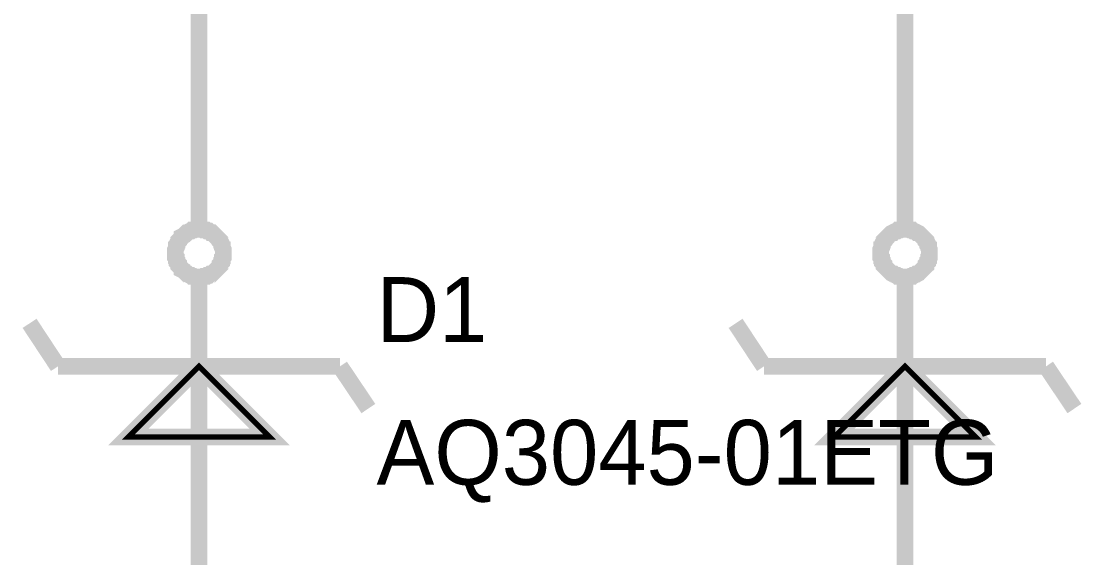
# Model space of a CAD drawing. Header units: inches. Extents: x 0 to 31.5, y 0 to 22.3.
# Drawn here: x 5.076 to 5.828, y 16.864 to 17.244 of the extents above; entities that cross this region are included whole.
import ezdxf

# ---------------------------------------------------------------- set-up
doc = ezdxf.new("R2010")
doc.units = ezdxf.units.IN
doc.header["$MEASUREMENT"] = 0
doc.layers.add('Sheet', color=255, linetype='Continuous')

msp = doc.modelspace()

# ---------------------------------------------------------------- linework, layer by layer
at = {"layer": 'Sheet'}
for points in [[(5.20235, 17.19992, 0.0118, 0.0118, 0), (5.20235, 18.49949, 0.0118, 0.0118, 0)], [(5.70243, 17.19992, 0.0118, 0.0118, 0), (5.70243, 17.99988, 0.0118, 0.0118, 0)], [(5.20235, 17.1, 0.0118, 0.0118, 0), (5.20235, 17.19992, 0.0118, 0.0118, 0)], [(5.70243, 17.1, 0.0118, 0.0118, 0), (5.70243, 17.19992, 0.0118, 0.0118, 0)], [(5.1857, 17.0799, 0.0118, 0.0118, 0), (5.1857, 17.08047, 0.0118, 0.0118, 0), (5.1857, 17.08162, 0.0118, 0.0118, 0), (5.1857, 17.0822, 0.0118, 0.0118, 0), (5.18627, 17.08334, 0.0118, 0.0118, 0), (5.18627, 17.08392, 0.0118, 0.0118, 0), (5.18627, 17.08507, 0.0118, 0.0118, 0), (5.18684, 17.08564, 0.0118, 0.0118, 0), (5.18684, 17.08621, 0.0118, 0.0118, 0), (5.18742, 17.08736, 0.0118, 0.0118, 0), (5.18799, 17.08794, 0.0118, 0.0118, 0), (5.18799, 17.08851, 0.0118, 0.0118, 0), (5.18857, 17.08909, 0.0118, 0.0118, 0), (5.18914, 17.08966, 0.0118, 0.0118, 0), (5.18971, 17.09023, 0.0118, 0.0118, 0), (5.19029, 17.09081, 0.0118, 0.0118, 0), (5.19029, 17.09138, 0.0118, 0.0118, 0), (5.19144, 17.09196, 0.0118, 0.0118, 0), (5.19201, 17.09253, 0.0118, 0.0118, 0), (5.19259, 17.09311, 0.0118, 0.0118, 0), (5.19316, 17.09368, 0.0118, 0.0118, 0), (5.19373, 17.09425, 0.0118, 0.0118, 0), (5.19431, 17.09425, 0.0118, 0.0118, 0), (5.19488, 17.09483, 0.0118, 0.0118, 0), (5.19603, 17.0954, 0.0118, 0.0118, 0), (5.1966, 17.0954, 0.0118, 0.0118, 0), (5.19718, 17.09598, 0.0118, 0.0118, 0), (5.19833, 17.09598, 0.0118, 0.0118, 0), (5.1989, 17.09598, 0.0118, 0.0118, 0), (5.20005, 17.09655, 0.0118, 0.0118, 0), (5.20062, 17.09655, 0.0118, 0.0118, 0), (5.20177, 17.09655, 0.0118, 0.0118, 0), (5.20235, 17.09655, 0.0118, 0.0118, 0)], [(5.20235, 17.09655, 0.0118, 0.0118, 0), (5.20177, 17.09655, 0.0118, 0.0118, 0), (5.20062, 17.09655, 0.0118, 0.0118, 0), (5.20005, 17.09655, 0.0118, 0.0118, 0), (5.1989, 17.09598, 0.0118, 0.0118, 0), (5.19833, 17.09598, 0.0118, 0.0118, 0), (5.19718, 17.09598, 0.0118, 0.0118, 0), (5.1966, 17.0954, 0.0118, 0.0118, 0), (5.19603, 17.0954, 0.0118, 0.0118, 0), (5.19488, 17.09483, 0.0118, 0.0118, 0), (5.19431, 17.09425, 0.0118, 0.0118, 0), (5.19373, 17.09425, 0.0118, 0.0118, 0), (5.19316, 17.09368, 0.0118, 0.0118, 0), (5.19259, 17.09311, 0.0118, 0.0118, 0), (5.19201, 17.09253, 0.0118, 0.0118, 0), (5.19144, 17.09196, 0.0118, 0.0118, 0), (5.19029, 17.09138, 0.0118, 0.0118, 0), (5.19029, 17.09081, 0.0118, 0.0118, 0), (5.18971, 17.09023, 0.0118, 0.0118, 0), (5.18914, 17.08966, 0.0118, 0.0118, 0), (5.18857, 17.08909, 0.0118, 0.0118, 0), (5.18799, 17.08851, 0.0118, 0.0118, 0), (5.18799, 17.08794, 0.0118, 0.0118, 0), (5.18742, 17.08736, 0.0118, 0.0118, 0), (5.18684, 17.08621, 0.0118, 0.0118, 0), (5.18684, 17.08564, 0.0118, 0.0118, 0), (5.18627, 17.08507, 0.0118, 0.0118, 0), (5.18627, 17.08392, 0.0118, 0.0118, 0), (5.18627, 17.08334, 0.0118, 0.0118, 0), (5.1857, 17.0822, 0.0118, 0.0118, 0), (5.1857, 17.08162, 0.0118, 0.0118, 0), (5.1857, 17.08047, 0.0118, 0.0118, 0), (5.1857, 17.0799, 0.0118, 0.0118, 0)], [(5.20235, 17.09655, 0.0118, 0.0118, 0), (5.20349, 17.09655, 0.0118, 0.0118, 0), (5.20407, 17.09655, 0.0118, 0.0118, 0), (5.20522, 17.09655, 0.0118, 0.0118, 0), (5.20579, 17.09598, 0.0118, 0.0118, 0), (5.20694, 17.09598, 0.0118, 0.0118, 0), (5.20751, 17.09598, 0.0118, 0.0118, 0), (5.20809, 17.0954, 0.0118, 0.0118, 0), (5.20924, 17.0954, 0.0118, 0.0118, 0), (5.20981, 17.09483, 0.0118, 0.0118, 0), (5.21038, 17.09425, 0.0118, 0.0118, 0), (5.21153, 17.09425, 0.0118, 0.0118, 0), (5.21211, 17.09368, 0.0118, 0.0118, 0), (5.21268, 17.09311, 0.0118, 0.0118, 0), (5.21325, 17.09253, 0.0118, 0.0118, 0), (5.21383, 17.09196, 0.0118, 0.0118, 0), (5.2144, 17.09138, 0.0118, 0.0118, 0), (5.21498, 17.09081, 0.0118, 0.0118, 0), (5.21555, 17.09023, 0.0118, 0.0118, 0), (5.21613, 17.08966, 0.0118, 0.0118, 0), (5.2167, 17.08909, 0.0118, 0.0118, 0), (5.21727, 17.08851, 0.0118, 0.0118, 0), (5.21727, 17.08794, 0.0118, 0.0118, 0), (5.21785, 17.08736, 0.0118, 0.0118, 0), (5.21842, 17.08621, 0.0118, 0.0118, 0), (5.21842, 17.08564, 0.0118, 0.0118, 0), (5.219, 17.08507, 0.0118, 0.0118, 0), (5.219, 17.08392, 0.0118, 0.0118, 0), (5.219, 17.08334, 0.0118, 0.0118, 0), (5.21957, 17.0822, 0.0118, 0.0118, 0), (5.21957, 17.08162, 0.0118, 0.0118, 0), (5.21957, 17.08047, 0.0118, 0.0118, 0), (5.21957, 17.0799, 0.0118, 0.0118, 0)], [(5.21957, 17.0799, 0.0118, 0.0118, 0), (5.21957, 17.08047, 0.0118, 0.0118, 0), (5.21957, 17.08162, 0.0118, 0.0118, 0), (5.21957, 17.0822, 0.0118, 0.0118, 0), (5.219, 17.08334, 0.0118, 0.0118, 0), (5.219, 17.08392, 0.0118, 0.0118, 0), (5.219, 17.08507, 0.0118, 0.0118, 0), (5.21842, 17.08564, 0.0118, 0.0118, 0), (5.21842, 17.08621, 0.0118, 0.0118, 0), (5.21785, 17.08736, 0.0118, 0.0118, 0), (5.21727, 17.08794, 0.0118, 0.0118, 0), (5.21727, 17.08851, 0.0118, 0.0118, 0), (5.2167, 17.08909, 0.0118, 0.0118, 0), (5.21613, 17.08966, 0.0118, 0.0118, 0), (5.21555, 17.09023, 0.0118, 0.0118, 0), (5.21498, 17.09081, 0.0118, 0.0118, 0), (5.2144, 17.09138, 0.0118, 0.0118, 0), (5.21383, 17.09196, 0.0118, 0.0118, 0), (5.21325, 17.09253, 0.0118, 0.0118, 0), (5.21268, 17.09311, 0.0118, 0.0118, 0), (5.21211, 17.09368, 0.0118, 0.0118, 0), (5.21153, 17.09425, 0.0118, 0.0118, 0), (5.21038, 17.09425, 0.0118, 0.0118, 0), (5.20981, 17.09483, 0.0118, 0.0118, 0), (5.20924, 17.0954, 0.0118, 0.0118, 0), (5.20809, 17.0954, 0.0118, 0.0118, 0), (5.20751, 17.09598, 0.0118, 0.0118, 0), (5.20694, 17.09598, 0.0118, 0.0118, 0), (5.20579, 17.09598, 0.0118, 0.0118, 0), (5.20522, 17.09655, 0.0118, 0.0118, 0), (5.20407, 17.09655, 0.0118, 0.0118, 0), (5.20349, 17.09655, 0.0118, 0.0118, 0), (5.20235, 17.09655, 0.0118, 0.0118, 0)], [(5.6852, 17.0799, 0.0118, 0.0118, 0), (5.6852, 17.08047, 0.0118, 0.0118, 0), (5.6852, 17.08162, 0.0118, 0.0118, 0), (5.6852, 17.0822, 0.0118, 0.0118, 0), (5.68578, 17.08334, 0.0118, 0.0118, 0), (5.68578, 17.08392, 0.0118, 0.0118, 0), (5.68578, 17.08507, 0.0118, 0.0118, 0), (5.68635, 17.08564, 0.0118, 0.0118, 0), (5.68635, 17.08621, 0.0118, 0.0118, 0), (5.68693, 17.08736, 0.0118, 0.0118, 0), (5.6875, 17.08794, 0.0118, 0.0118, 0), (5.6875, 17.08851, 0.0118, 0.0118, 0), (5.68807, 17.08909, 0.0118, 0.0118, 0), (5.68865, 17.08966, 0.0118, 0.0118, 0), (5.68922, 17.09023, 0.0118, 0.0118, 0), (5.6898, 17.09081, 0.0118, 0.0118, 0), (5.69037, 17.09138, 0.0118, 0.0118, 0), (5.69094, 17.09196, 0.0118, 0.0118, 0), (5.69152, 17.09253, 0.0118, 0.0118, 0), (5.69209, 17.09311, 0.0118, 0.0118, 0), (5.69267, 17.09368, 0.0118, 0.0118, 0), (5.69382, 17.09425, 0.0118, 0.0118, 0), (5.69439, 17.09425, 0.0118, 0.0118, 0), (5.69496, 17.09483, 0.0118, 0.0118, 0), (5.69611, 17.0954, 0.0118, 0.0118, 0), (5.69669, 17.0954, 0.0118, 0.0118, 0), (5.69726, 17.09598, 0.0118, 0.0118, 0), (5.69841, 17.09598, 0.0118, 0.0118, 0), (5.69898, 17.09598, 0.0118, 0.0118, 0), (5.70013, 17.09655, 0.0118, 0.0118, 0), (5.70071, 17.09655, 0.0118, 0.0118, 0), (5.70185, 17.09655, 0.0118, 0.0118, 0), (5.70243, 17.09655, 0.0118, 0.0118, 0)], [(5.70243, 17.09655, 0.0118, 0.0118, 0), (5.70185, 17.09655, 0.0118, 0.0118, 0), (5.70071, 17.09655, 0.0118, 0.0118, 0), (5.70013, 17.09655, 0.0118, 0.0118, 0), (5.69898, 17.09598, 0.0118, 0.0118, 0), (5.69841, 17.09598, 0.0118, 0.0118, 0), (5.69726, 17.09598, 0.0118, 0.0118, 0), (5.69669, 17.0954, 0.0118, 0.0118, 0), (5.69611, 17.0954, 0.0118, 0.0118, 0), (5.69496, 17.09483, 0.0118, 0.0118, 0), (5.69439, 17.09425, 0.0118, 0.0118, 0), (5.69382, 17.09425, 0.0118, 0.0118, 0), (5.69267, 17.09368, 0.0118, 0.0118, 0), (5.69209, 17.09311, 0.0118, 0.0118, 0), (5.69152, 17.09253, 0.0118, 0.0118, 0), (5.69094, 17.09196, 0.0118, 0.0118, 0), (5.69037, 17.09138, 0.0118, 0.0118, 0), (5.6898, 17.09081, 0.0118, 0.0118, 0), (5.68922, 17.09023, 0.0118, 0.0118, 0), (5.68865, 17.08966, 0.0118, 0.0118, 0), (5.68807, 17.08909, 0.0118, 0.0118, 0), (5.6875, 17.08851, 0.0118, 0.0118, 0), (5.6875, 17.08794, 0.0118, 0.0118, 0), (5.68693, 17.08736, 0.0118, 0.0118, 0), (5.68635, 17.08621, 0.0118, 0.0118, 0), (5.68635, 17.08564, 0.0118, 0.0118, 0), (5.68578, 17.08507, 0.0118, 0.0118, 0), (5.68578, 17.08392, 0.0118, 0.0118, 0), (5.68578, 17.08334, 0.0118, 0.0118, 0), (5.6852, 17.0822, 0.0118, 0.0118, 0), (5.6852, 17.08162, 0.0118, 0.0118, 0), (5.6852, 17.08047, 0.0118, 0.0118, 0), (5.6852, 17.0799, 0.0118, 0.0118, 0)], [(5.70243, 17.09655, 0.0118, 0.0118, 0), (5.703, 17.09655, 0.0118, 0.0118, 0), (5.70415, 17.09655, 0.0118, 0.0118, 0), (5.70472, 17.09655, 0.0118, 0.0118, 0), (5.70587, 17.09598, 0.0118, 0.0118, 0), (5.70645, 17.09598, 0.0118, 0.0118, 0), (5.7076, 17.09598, 0.0118, 0.0118, 0), (5.70817, 17.0954, 0.0118, 0.0118, 0), (5.70874, 17.0954, 0.0118, 0.0118, 0), (5.70989, 17.09483, 0.0118, 0.0118, 0), (5.71047, 17.09425, 0.0118, 0.0118, 0), (5.71104, 17.09425, 0.0118, 0.0118, 0), (5.71219, 17.09368, 0.0118, 0.0118, 0), (5.71276, 17.09311, 0.0118, 0.0118, 0), (5.71334, 17.09253, 0.0118, 0.0118, 0), (5.71391, 17.09196, 0.0118, 0.0118, 0), (5.71448, 17.09138, 0.0118, 0.0118, 0), (5.71506, 17.09081, 0.0118, 0.0118, 0), (5.71563, 17.09023, 0.0118, 0.0118, 0), (5.71621, 17.08966, 0.0118, 0.0118, 0), (5.71678, 17.08909, 0.0118, 0.0118, 0), (5.71736, 17.08851, 0.0118, 0.0118, 0), (5.71736, 17.08794, 0.0118, 0.0118, 0), (5.71793, 17.08736, 0.0118, 0.0118, 0), (5.7185, 17.08621, 0.0118, 0.0118, 0), (5.7185, 17.08564, 0.0118, 0.0118, 0), (5.71908, 17.08507, 0.0118, 0.0118, 0), (5.71908, 17.08392, 0.0118, 0.0118, 0), (5.71908, 17.08334, 0.0118, 0.0118, 0), (5.71965, 17.0822, 0.0118, 0.0118, 0), (5.71965, 17.08162, 0.0118, 0.0118, 0), (5.71965, 17.08047, 0.0118, 0.0118, 0), (5.71965, 17.0799, 0.0118, 0.0118, 0)], [(5.71965, 17.0799, 0.0118, 0.0118, 0), (5.71965, 17.08047, 0.0118, 0.0118, 0), (5.71965, 17.08162, 0.0118, 0.0118, 0), (5.71965, 17.0822, 0.0118, 0.0118, 0), (5.71908, 17.08334, 0.0118, 0.0118, 0), (5.71908, 17.08392, 0.0118, 0.0118, 0), (5.71908, 17.08507, 0.0118, 0.0118, 0), (5.7185, 17.08564, 0.0118, 0.0118, 0), (5.7185, 17.08621, 0.0118, 0.0118, 0), (5.71793, 17.08736, 0.0118, 0.0118, 0), (5.71736, 17.08794, 0.0118, 0.0118, 0), (5.71736, 17.08851, 0.0118, 0.0118, 0), (5.71678, 17.08909, 0.0118, 0.0118, 0), (5.71621, 17.08966, 0.0118, 0.0118, 0), (5.71563, 17.09023, 0.0118, 0.0118, 0), (5.71506, 17.09081, 0.0118, 0.0118, 0), (5.71448, 17.09138, 0.0118, 0.0118, 0), (5.71391, 17.09196, 0.0118, 0.0118, 0), (5.71334, 17.09253, 0.0118, 0.0118, 0), (5.71276, 17.09311, 0.0118, 0.0118, 0), (5.71219, 17.09368, 0.0118, 0.0118, 0), (5.71104, 17.09425, 0.0118, 0.0118, 0), (5.71047, 17.09425, 0.0118, 0.0118, 0), (5.70989, 17.09483, 0.0118, 0.0118, 0), (5.70874, 17.0954, 0.0118, 0.0118, 0), (5.70817, 17.0954, 0.0118, 0.0118, 0), (5.7076, 17.09598, 0.0118, 0.0118, 0), (5.70645, 17.09598, 0.0118, 0.0118, 0), (5.70587, 17.09598, 0.0118, 0.0118, 0), (5.70472, 17.09655, 0.0118, 0.0118, 0), (5.70415, 17.09655, 0.0118, 0.0118, 0), (5.703, 17.09655, 0.0118, 0.0118, 0), (5.70243, 17.09655, 0.0118, 0.0118, 0)], [(5.20235, 17.06267, 0.0118, 0.0118, 0), (5.20177, 17.06267, 0.0118, 0.0118, 0), (5.20062, 17.06267, 0.0118, 0.0118, 0), (5.20005, 17.06267, 0.0118, 0.0118, 0), (5.1989, 17.06324, 0.0118, 0.0118, 0), (5.19833, 17.06324, 0.0118, 0.0118, 0), (5.19718, 17.06324, 0.0118, 0.0118, 0), (5.1966, 17.06382, 0.0118, 0.0118, 0), (5.19603, 17.06382, 0.0118, 0.0118, 0), (5.19488, 17.06439, 0.0118, 0.0118, 0), (5.19431, 17.06497, 0.0118, 0.0118, 0), (5.19373, 17.06497, 0.0118, 0.0118, 0), (5.19316, 17.06554, 0.0118, 0.0118, 0), (5.19259, 17.06612, 0.0118, 0.0118, 0), (5.19201, 17.06669, 0.0118, 0.0118, 0), (5.19144, 17.06726, 0.0118, 0.0118, 0), (5.19029, 17.06784, 0.0118, 0.0118, 0), (5.19029, 17.06841, 0.0118, 0.0118, 0), (5.18971, 17.06899, 0.0118, 0.0118, 0), (5.18914, 17.06956, 0.0118, 0.0118, 0), (5.18857, 17.07014, 0.0118, 0.0118, 0), (5.18799, 17.07071, 0.0118, 0.0118, 0), (5.18799, 17.07186, 0.0118, 0.0118, 0), (5.18742, 17.07243, 0.0118, 0.0118, 0), (5.18684, 17.07301, 0.0118, 0.0118, 0), (5.18684, 17.07416, 0.0118, 0.0118, 0), (5.18627, 17.07473, 0.0118, 0.0118, 0), (5.18627, 17.0753, 0.0118, 0.0118, 0), (5.18627, 17.07645, 0.0118, 0.0118, 0), (5.1857, 17.07703, 0.0118, 0.0118, 0), (5.1857, 17.07818, 0.0118, 0.0118, 0), (5.1857, 17.07875, 0.0118, 0.0118, 0), (5.1857, 17.0799, 0.0118, 0.0118, 0)], [(5.1857, 17.0799, 0.0118, 0.0118, 0), (5.1857, 17.0799, 0.0118, 0.0118, 0)], [(5.1857, 17.0799, 0.0118, 0.0118, 0), (5.1857, 17.07875, 0.0118, 0.0118, 0), (5.1857, 17.07818, 0.0118, 0.0118, 0), (5.1857, 17.07703, 0.0118, 0.0118, 0), (5.18627, 17.07645, 0.0118, 0.0118, 0), (5.18627, 17.0753, 0.0118, 0.0118, 0), (5.18627, 17.07473, 0.0118, 0.0118, 0), (5.18684, 17.07416, 0.0118, 0.0118, 0), (5.18684, 17.07301, 0.0118, 0.0118, 0), (5.18742, 17.07243, 0.0118, 0.0118, 0), (5.18799, 17.07186, 0.0118, 0.0118, 0), (5.18799, 17.07071, 0.0118, 0.0118, 0), (5.18857, 17.07014, 0.0118, 0.0118, 0), (5.18914, 17.06956, 0.0118, 0.0118, 0), (5.18971, 17.06899, 0.0118, 0.0118, 0), (5.19029, 17.06841, 0.0118, 0.0118, 0), (5.19029, 17.06784, 0.0118, 0.0118, 0), (5.19144, 17.06726, 0.0118, 0.0118, 0), (5.19201, 17.06669, 0.0118, 0.0118, 0), (5.19259, 17.06612, 0.0118, 0.0118, 0), (5.19316, 17.06554, 0.0118, 0.0118, 0), (5.19373, 17.06497, 0.0118, 0.0118, 0), (5.19431, 17.06497, 0.0118, 0.0118, 0), (5.19488, 17.06439, 0.0118, 0.0118, 0), (5.19603, 17.06382, 0.0118, 0.0118, 0), (5.1966, 17.06382, 0.0118, 0.0118, 0), (5.19718, 17.06324, 0.0118, 0.0118, 0), (5.19833, 17.06324, 0.0118, 0.0118, 0), (5.1989, 17.06324, 0.0118, 0.0118, 0), (5.20005, 17.06267, 0.0118, 0.0118, 0), (5.20062, 17.06267, 0.0118, 0.0118, 0), (5.20177, 17.06267, 0.0118, 0.0118, 0), (5.20235, 17.06267, 0.0118, 0.0118, 0)], [(5.21957, 17.0799, 0.0118, 0.0118, 0), (5.21957, 17.07875, 0.0118, 0.0118, 0), (5.21957, 17.07818, 0.0118, 0.0118, 0), (5.21957, 17.07703, 0.0118, 0.0118, 0), (5.219, 17.07645, 0.0118, 0.0118, 0), (5.219, 17.0753, 0.0118, 0.0118, 0), (5.219, 17.07473, 0.0118, 0.0118, 0), (5.21842, 17.07416, 0.0118, 0.0118, 0), (5.21842, 17.07301, 0.0118, 0.0118, 0), (5.21785, 17.07243, 0.0118, 0.0118, 0), (5.21727, 17.07186, 0.0118, 0.0118, 0), (5.21727, 17.07071, 0.0118, 0.0118, 0), (5.2167, 17.07014, 0.0118, 0.0118, 0), (5.21613, 17.06956, 0.0118, 0.0118, 0), (5.21555, 17.06899, 0.0118, 0.0118, 0), (5.21498, 17.06841, 0.0118, 0.0118, 0), (5.2144, 17.06784, 0.0118, 0.0118, 0), (5.21383, 17.06726, 0.0118, 0.0118, 0), (5.21325, 17.06669, 0.0118, 0.0118, 0), (5.21268, 17.06612, 0.0118, 0.0118, 0), (5.21211, 17.06554, 0.0118, 0.0118, 0), (5.21153, 17.06497, 0.0118, 0.0118, 0), (5.21038, 17.06497, 0.0118, 0.0118, 0), (5.20981, 17.06439, 0.0118, 0.0118, 0), (5.20924, 17.06382, 0.0118, 0.0118, 0), (5.20809, 17.06382, 0.0118, 0.0118, 0), (5.20751, 17.06324, 0.0118, 0.0118, 0), (5.20694, 17.06324, 0.0118, 0.0118, 0), (5.20579, 17.06324, 0.0118, 0.0118, 0), (5.20522, 17.06267, 0.0118, 0.0118, 0), (5.20407, 17.06267, 0.0118, 0.0118, 0), (5.20349, 17.06267, 0.0118, 0.0118, 0), (5.20235, 17.06267, 0.0118, 0.0118, 0)], [(5.20235, 17.06267, 0.0118, 0.0118, 0), (5.20349, 17.06267, 0.0118, 0.0118, 0), (5.20407, 17.06267, 0.0118, 0.0118, 0), (5.20522, 17.06267, 0.0118, 0.0118, 0), (5.20579, 17.06324, 0.0118, 0.0118, 0), (5.20694, 17.06324, 0.0118, 0.0118, 0), (5.20751, 17.06324, 0.0118, 0.0118, 0), (5.20809, 17.06382, 0.0118, 0.0118, 0), (5.20924, 17.06382, 0.0118, 0.0118, 0), (5.20981, 17.06439, 0.0118, 0.0118, 0), (5.21038, 17.06497, 0.0118, 0.0118, 0), (5.21153, 17.06497, 0.0118, 0.0118, 0), (5.21211, 17.06554, 0.0118, 0.0118, 0), (5.21268, 17.06612, 0.0118, 0.0118, 0), (5.21325, 17.06669, 0.0118, 0.0118, 0), (5.21383, 17.06726, 0.0118, 0.0118, 0), (5.2144, 17.06784, 0.0118, 0.0118, 0), (5.21498, 17.06841, 0.0118, 0.0118, 0), (5.21555, 17.06899, 0.0118, 0.0118, 0), (5.21613, 17.06956, 0.0118, 0.0118, 0), (5.2167, 17.07014, 0.0118, 0.0118, 0), (5.21727, 17.07071, 0.0118, 0.0118, 0), (5.21727, 17.07186, 0.0118, 0.0118, 0), (5.21785, 17.07243, 0.0118, 0.0118, 0), (5.21842, 17.07301, 0.0118, 0.0118, 0), (5.21842, 17.07416, 0.0118, 0.0118, 0), (5.219, 17.07473, 0.0118, 0.0118, 0), (5.219, 17.0753, 0.0118, 0.0118, 0), (5.219, 17.07645, 0.0118, 0.0118, 0), (5.21957, 17.07703, 0.0118, 0.0118, 0), (5.21957, 17.07818, 0.0118, 0.0118, 0), (5.21957, 17.07875, 0.0118, 0.0118, 0), (5.21957, 17.0799, 0.0118, 0.0118, 0)], [(5.21957, 17.0799, 0.0118, 0.0118, 0), (5.21957, 17.0799, 0.0118, 0.0118, 0), (5.21957, 17.0799, 0.0118, 0.0118, 0), (5.21957, 17.0799, 0.0118, 0.0118, 0), (5.21957, 17.0799, 0.0118, 0.0118, 0), (5.21957, 17.0799, 0.0118, 0.0118, 0), (5.21957, 17.0799, 0.0118, 0.0118, 0), (5.21957, 17.0799, 0.0118, 0.0118, 0), (5.21957, 17.0799, 0.0118, 0.0118, 0), (5.21957, 17.0799, 0.0118, 0.0118, 0), (5.21957, 17.0799, 0.0118, 0.0118, 0), (5.21957, 17.0799, 0.0118, 0.0118, 0), (5.21957, 17.0799, 0.0118, 0.0118, 0), (5.21957, 17.0799, 0.0118, 0.0118, 0), (5.21957, 17.0799, 0.0118, 0.0118, 0), (5.21957, 17.0799, 0.0118, 0.0118, 0), (5.21957, 17.0799, 0.0118, 0.0118, 0), (5.21957, 17.0799, 0.0118, 0.0118, 0), (5.21957, 17.0799, 0.0118, 0.0118, 0), (5.21957, 17.0799, 0.0118, 0.0118, 0), (5.21957, 17.0799, 0.0118, 0.0118, 0), (5.21957, 17.0799, 0.0118, 0.0118, 0), (5.21957, 17.0799, 0.0118, 0.0118, 0), (5.21957, 17.0799, 0.0118, 0.0118, 0), (5.21957, 17.0799, 0.0118, 0.0118, 0), (5.21957, 17.0799, 0.0118, 0.0118, 0), (5.21957, 17.0799, 0.0118, 0.0118, 0), (5.21957, 17.0799, 0.0118, 0.0118, 0), (5.21957, 17.0799, 0.0118, 0.0118, 0), (5.21957, 17.0799, 0.0118, 0.0118, 0), (5.21957, 17.0799, 0.0118, 0.0118, 0), (5.21957, 17.0799, 0.0118, 0.0118, 0), (5.21957, 17.0799, 0.0118, 0.0118, 0)], [(5.21957, 17.0799, 0.0118, 0.0118, 0), (5.21957, 17.0799, 0.0118, 0.0118, 0)], [(5.70243, 17.06267, 0.0118, 0.0118, 0), (5.70185, 17.06267, 0.0118, 0.0118, 0), (5.70071, 17.06267, 0.0118, 0.0118, 0), (5.70013, 17.06267, 0.0118, 0.0118, 0), (5.69898, 17.06324, 0.0118, 0.0118, 0), (5.69841, 17.06324, 0.0118, 0.0118, 0), (5.69726, 17.06324, 0.0118, 0.0118, 0), (5.69669, 17.06382, 0.0118, 0.0118, 0), (5.69611, 17.06382, 0.0118, 0.0118, 0), (5.69496, 17.06439, 0.0118, 0.0118, 0), (5.69439, 17.06497, 0.0118, 0.0118, 0), (5.69382, 17.06497, 0.0118, 0.0118, 0), (5.69267, 17.06554, 0.0118, 0.0118, 0), (5.69209, 17.06612, 0.0118, 0.0118, 0), (5.69152, 17.06669, 0.0118, 0.0118, 0), (5.69094, 17.06726, 0.0118, 0.0118, 0), (5.69037, 17.06784, 0.0118, 0.0118, 0), (5.6898, 17.06841, 0.0118, 0.0118, 0), (5.68922, 17.06899, 0.0118, 0.0118, 0), (5.68865, 17.06956, 0.0118, 0.0118, 0), (5.68807, 17.07014, 0.0118, 0.0118, 0), (5.6875, 17.07071, 0.0118, 0.0118, 0), (5.6875, 17.07186, 0.0118, 0.0118, 0), (5.68693, 17.07243, 0.0118, 0.0118, 0), (5.68635, 17.07301, 0.0118, 0.0118, 0), (5.68635, 17.07416, 0.0118, 0.0118, 0), (5.68578, 17.07473, 0.0118, 0.0118, 0), (5.68578, 17.0753, 0.0118, 0.0118, 0), (5.68578, 17.07645, 0.0118, 0.0118, 0), (5.6852, 17.07703, 0.0118, 0.0118, 0), (5.6852, 17.07818, 0.0118, 0.0118, 0), (5.6852, 17.07875, 0.0118, 0.0118, 0), (5.6852, 17.0799, 0.0118, 0.0118, 0)], [(5.6852, 17.0799, 0.0118, 0.0118, 0), (5.6852, 17.0799, 0.0118, 0.0118, 0)], [(5.6852, 17.0799, 0.0118, 0.0118, 0), (5.6852, 17.07875, 0.0118, 0.0118, 0), (5.6852, 17.07818, 0.0118, 0.0118, 0), (5.6852, 17.07703, 0.0118, 0.0118, 0), (5.68578, 17.07645, 0.0118, 0.0118, 0), (5.68578, 17.0753, 0.0118, 0.0118, 0), (5.68578, 17.07473, 0.0118, 0.0118, 0), (5.68635, 17.07416, 0.0118, 0.0118, 0), (5.68635, 17.07301, 0.0118, 0.0118, 0), (5.68693, 17.07243, 0.0118, 0.0118, 0), (5.6875, 17.07186, 0.0118, 0.0118, 0), (5.6875, 17.07071, 0.0118, 0.0118, 0), (5.68807, 17.07014, 0.0118, 0.0118, 0), (5.68865, 17.06956, 0.0118, 0.0118, 0), (5.68922, 17.06899, 0.0118, 0.0118, 0), (5.6898, 17.06841, 0.0118, 0.0118, 0), (5.69037, 17.06784, 0.0118, 0.0118, 0), (5.69094, 17.06726, 0.0118, 0.0118, 0), (5.69152, 17.06669, 0.0118, 0.0118, 0), (5.69209, 17.06612, 0.0118, 0.0118, 0), (5.69267, 17.06554, 0.0118, 0.0118, 0), (5.69382, 17.06497, 0.0118, 0.0118, 0), (5.69439, 17.06497, 0.0118, 0.0118, 0), (5.69496, 17.06439, 0.0118, 0.0118, 0), (5.69611, 17.06382, 0.0118, 0.0118, 0), (5.69669, 17.06382, 0.0118, 0.0118, 0), (5.69726, 17.06324, 0.0118, 0.0118, 0), (5.69841, 17.06324, 0.0118, 0.0118, 0), (5.69898, 17.06324, 0.0118, 0.0118, 0), (5.70013, 17.06267, 0.0118, 0.0118, 0), (5.70071, 17.06267, 0.0118, 0.0118, 0), (5.70185, 17.06267, 0.0118, 0.0118, 0), (5.70243, 17.06267, 0.0118, 0.0118, 0)], [(5.71965, 17.0799, 0.0118, 0.0118, 0), (5.71965, 17.07875, 0.0118, 0.0118, 0), (5.71965, 17.07818, 0.0118, 0.0118, 0), (5.71965, 17.07703, 0.0118, 0.0118, 0), (5.71908, 17.07645, 0.0118, 0.0118, 0), (5.71908, 17.0753, 0.0118, 0.0118, 0), (5.71908, 17.07473, 0.0118, 0.0118, 0), (5.7185, 17.07416, 0.0118, 0.0118, 0), (5.7185, 17.07301, 0.0118, 0.0118, 0), (5.71793, 17.07243, 0.0118, 0.0118, 0), (5.71736, 17.07186, 0.0118, 0.0118, 0), (5.71736, 17.07071, 0.0118, 0.0118, 0), (5.71678, 17.07014, 0.0118, 0.0118, 0), (5.71621, 17.06956, 0.0118, 0.0118, 0), (5.71563, 17.06899, 0.0118, 0.0118, 0), (5.71506, 17.06841, 0.0118, 0.0118, 0), (5.71448, 17.06784, 0.0118, 0.0118, 0), (5.71391, 17.06726, 0.0118, 0.0118, 0), (5.71334, 17.06669, 0.0118, 0.0118, 0), (5.71276, 17.06612, 0.0118, 0.0118, 0), (5.71219, 17.06554, 0.0118, 0.0118, 0), (5.71104, 17.06497, 0.0118, 0.0118, 0), (5.71047, 17.06497, 0.0118, 0.0118, 0), (5.70989, 17.06439, 0.0118, 0.0118, 0), (5.70874, 17.06382, 0.0118, 0.0118, 0), (5.70817, 17.06382, 0.0118, 0.0118, 0), (5.7076, 17.06324, 0.0118, 0.0118, 0), (5.70645, 17.06324, 0.0118, 0.0118, 0), (5.70587, 17.06324, 0.0118, 0.0118, 0), (5.70472, 17.06267, 0.0118, 0.0118, 0), (5.70415, 17.06267, 0.0118, 0.0118, 0), (5.703, 17.06267, 0.0118, 0.0118, 0), (5.70243, 17.06267, 0.0118, 0.0118, 0)], [(5.70243, 17.06267, 0.0118, 0.0118, 0), (5.703, 17.06267, 0.0118, 0.0118, 0), (5.70415, 17.06267, 0.0118, 0.0118, 0), (5.70472, 17.06267, 0.0118, 0.0118, 0), (5.70587, 17.06324, 0.0118, 0.0118, 0), (5.70645, 17.06324, 0.0118, 0.0118, 0), (5.7076, 17.06324, 0.0118, 0.0118, 0), (5.70817, 17.06382, 0.0118, 0.0118, 0), (5.70874, 17.06382, 0.0118, 0.0118, 0), (5.70989, 17.06439, 0.0118, 0.0118, 0), (5.71047, 17.06497, 0.0118, 0.0118, 0), (5.71104, 17.06497, 0.0118, 0.0118, 0), (5.71219, 17.06554, 0.0118, 0.0118, 0), (5.71276, 17.06612, 0.0118, 0.0118, 0), (5.71334, 17.06669, 0.0118, 0.0118, 0), (5.71391, 17.06726, 0.0118, 0.0118, 0), (5.71448, 17.06784, 0.0118, 0.0118, 0), (5.71506, 17.06841, 0.0118, 0.0118, 0), (5.71563, 17.06899, 0.0118, 0.0118, 0), (5.71621, 17.06956, 0.0118, 0.0118, 0), (5.71678, 17.07014, 0.0118, 0.0118, 0), (5.71736, 17.07071, 0.0118, 0.0118, 0), (5.71736, 17.07186, 0.0118, 0.0118, 0), (5.71793, 17.07243, 0.0118, 0.0118, 0), (5.7185, 17.07301, 0.0118, 0.0118, 0), (5.7185, 17.07416, 0.0118, 0.0118, 0), (5.71908, 17.07473, 0.0118, 0.0118, 0), (5.71908, 17.0753, 0.0118, 0.0118, 0), (5.71908, 17.07645, 0.0118, 0.0118, 0), (5.71965, 17.07703, 0.0118, 0.0118, 0), (5.71965, 17.07818, 0.0118, 0.0118, 0), (5.71965, 17.07875, 0.0118, 0.0118, 0), (5.71965, 17.0799, 0.0118, 0.0118, 0)], [(5.71965, 17.0799, 0.0118, 0.0118, 0), (5.71965, 17.0799, 0.0118, 0.0118, 0), (5.71965, 17.0799, 0.0118, 0.0118, 0), (5.71965, 17.0799, 0.0118, 0.0118, 0), (5.71965, 17.0799, 0.0118, 0.0118, 0), (5.71965, 17.0799, 0.0118, 0.0118, 0), (5.71965, 17.0799, 0.0118, 0.0118, 0), (5.71965, 17.0799, 0.0118, 0.0118, 0), (5.71965, 17.0799, 0.0118, 0.0118, 0), (5.71965, 17.0799, 0.0118, 0.0118, 0), (5.71965, 17.0799, 0.0118, 0.0118, 0), (5.71965, 17.0799, 0.0118, 0.0118, 0), (5.71965, 17.0799, 0.0118, 0.0118, 0), (5.71965, 17.0799, 0.0118, 0.0118, 0), (5.71965, 17.0799, 0.0118, 0.0118, 0), (5.71965, 17.0799, 0.0118, 0.0118, 0), (5.71965, 17.0799, 0.0118, 0.0118, 0), (5.71965, 17.0799, 0.0118, 0.0118, 0), (5.71965, 17.0799, 0.0118, 0.0118, 0), (5.71965, 17.0799, 0.0118, 0.0118, 0), (5.71965, 17.0799, 0.0118, 0.0118, 0), (5.71965, 17.0799, 0.0118, 0.0118, 0), (5.71965, 17.0799, 0.0118, 0.0118, 0), (5.71965, 17.0799, 0.0118, 0.0118, 0), (5.71965, 17.0799, 0.0118, 0.0118, 0), (5.71965, 17.0799, 0.0118, 0.0118, 0), (5.71965, 17.0799, 0.0118, 0.0118, 0), (5.71965, 17.0799, 0.0118, 0.0118, 0), (5.71965, 17.0799, 0.0118, 0.0118, 0), (5.71965, 17.0799, 0.0118, 0.0118, 0), (5.71965, 17.0799, 0.0118, 0.0118, 0), (5.71965, 17.0799, 0.0118, 0.0118, 0), (5.71965, 17.0799, 0.0118, 0.0118, 0)], [(5.71965, 17.0799, 0.0118, 0.0118, 0), (5.71965, 17.0799, 0.0118, 0.0118, 0)], [(5.20235, 16.73993, 0.0118, 0.0118, 0), (5.20235, 17.0598, 0.0118, 0.0118, 0)], [(5.70243, 16.73993, 0.0118, 0.0118, 0), (5.70243, 17.0598, 0.0118, 0.0118, 0)], [(5.10244, 16.9995, 0.0118, 0.0118, 0), (5.08235, 17.02994, 0.0118, 0.0118, 0)], [(5.60253, 16.9995, 0.0118, 0.0118, 0), (5.58243, 17.02994, 0.0118, 0.0118, 0)], [(5.20235, 16.9995, 0.0118, 0.0118, 0), (5.10244, 16.9995, 0.0118, 0.0118, 0)], [(5.20235, 16.9995, 0.0118, 0.0118, 0), (5.30225, 16.9995, 0.0118, 0.0118, 0)], [(5.30225, 16.9995, 0.0118, 0.0118, 0), (5.32234, 16.96964, 0.0118, 0.0118, 0)], [(5.70243, 16.9995, 0.0118, 0.0118, 0), (5.60253, 16.9995, 0.0118, 0.0118, 0)], [(5.70243, 16.9995, 0.0118, 0.0118, 0), (5.80233, 16.9995, 0.0118, 0.0118, 0)], [(5.80233, 16.9995, 0.0118, 0.0118, 0), (5.82242, 16.96964, 0.0118, 0.0118, 0)]]:
    msp.add_lwpolyline(points, format="xyseb", dxfattribs=at)
for points in [[(5.20235, 16.9995, 0.0118, 0.0118, 0), (5.1524, 16.94954, 0.0118, 0.0118, 0), (5.2523, 16.94954, 0.0118, 0.0118, 0), (5.20235, 16.9995, 0.0118, 0.0118, 0), (5.20235, 16.9995, 0.0118, 0.0118, 0)], [(5.70243, 16.9995, 0.0118, 0.0118, 0), (5.65248, 16.94954, 0.0118, 0.0118, 0), (5.75238, 16.94954, 0.0118, 0.0118, 0), (5.70243, 16.9995, 0.0118, 0.0118, 0), (5.70243, 16.9995, 0.0118, 0.0118, 0)], [(5.20235, 16.9995, 0.0039, 0.0039, 0), (5.1524, 16.94954, 0.0039, 0.0039, 0), (5.2523, 16.94954, 0.0039, 0.0039, 0), (5.20235, 16.9995, 0.0039, 0.0039, 0), (5.20235, 16.9995, 0.0039, 0.0039, 0)], [(5.70243, 16.9995, 0.0039, 0.0039, 0), (5.65248, 16.94954, 0.0039, 0.0039, 0), (5.75238, 16.94954, 0.0039, 0.0039, 0), (5.70243, 16.9995, 0.0039, 0.0039, 0), (5.70243, 16.9995, 0.0039, 0.0039, 0)]]:
    msp.add_lwpolyline(points, format="xyseb", close=True, dxfattribs=at)

# ---------------------------------------------------------------- texts
for s, height, p in [('D1', 0.045941, (5.32808, 17.01673)), ('AQ3045-01ETG', 0.0459415, (5.32808, 16.91566))]:
    msp.add_text(s, height=height, dxfattribs=at).set_placement(p)

doc.saveas('drawing.dxf')
